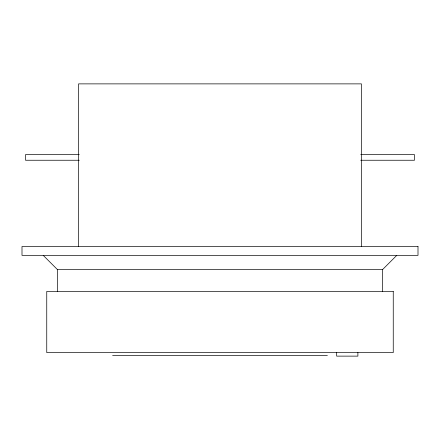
<?xml version="1.0" encoding="UTF-8"?>
<svg xmlns="http://www.w3.org/2000/svg" width="440" height="440" viewBox="0 0 440 440"><rect width="100%" height="100%" fill="white"/><g stroke="black" fill="none" stroke-linecap="round" stroke-linejoin="round"><path stroke-width="0.66" d="M43.213 255.36L57.36 269.5L382.641 269.5L396.786 255.36M79.293 154.589L25.537 154.589L25.537 160.248L79.293 160.248M360.707 154.589L414.464 154.589L414.464 160.248L360.707 160.248M112.613 355.372L327.388 355.372M382.641 269.5L382.641 291.423M361.427 246.516L361.427 83.875L78.573 83.875L78.573 246.516M357.891 352.589L357.891 356.125L336.672 356.125L336.672 352.589M57.36 269.5L57.36 291.423M418 246.516L22 246.516L22 255.36L418 255.36L418 246.516M393.25 291.423L46.75 291.423L46.75 352.589L393.25 352.589L393.25 291.423"/></g></svg>
